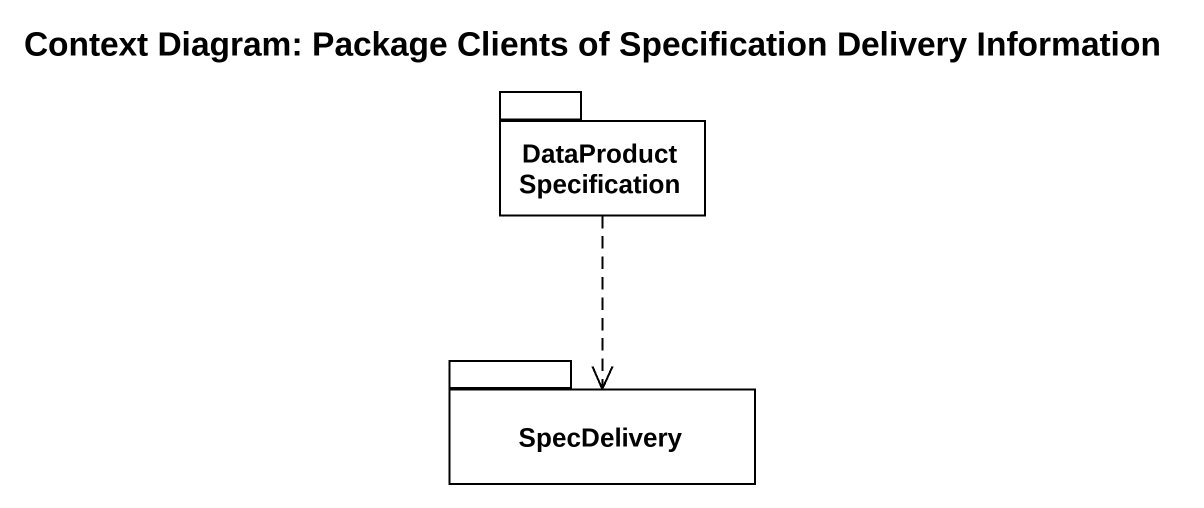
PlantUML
@startuml
title Context Diagram: Package Clients of Specification Delivery Information
package DataProductSpecification {
}
package SpecDelivery {
}
DataProductSpecification ..> SpecDelivery
@enduml
